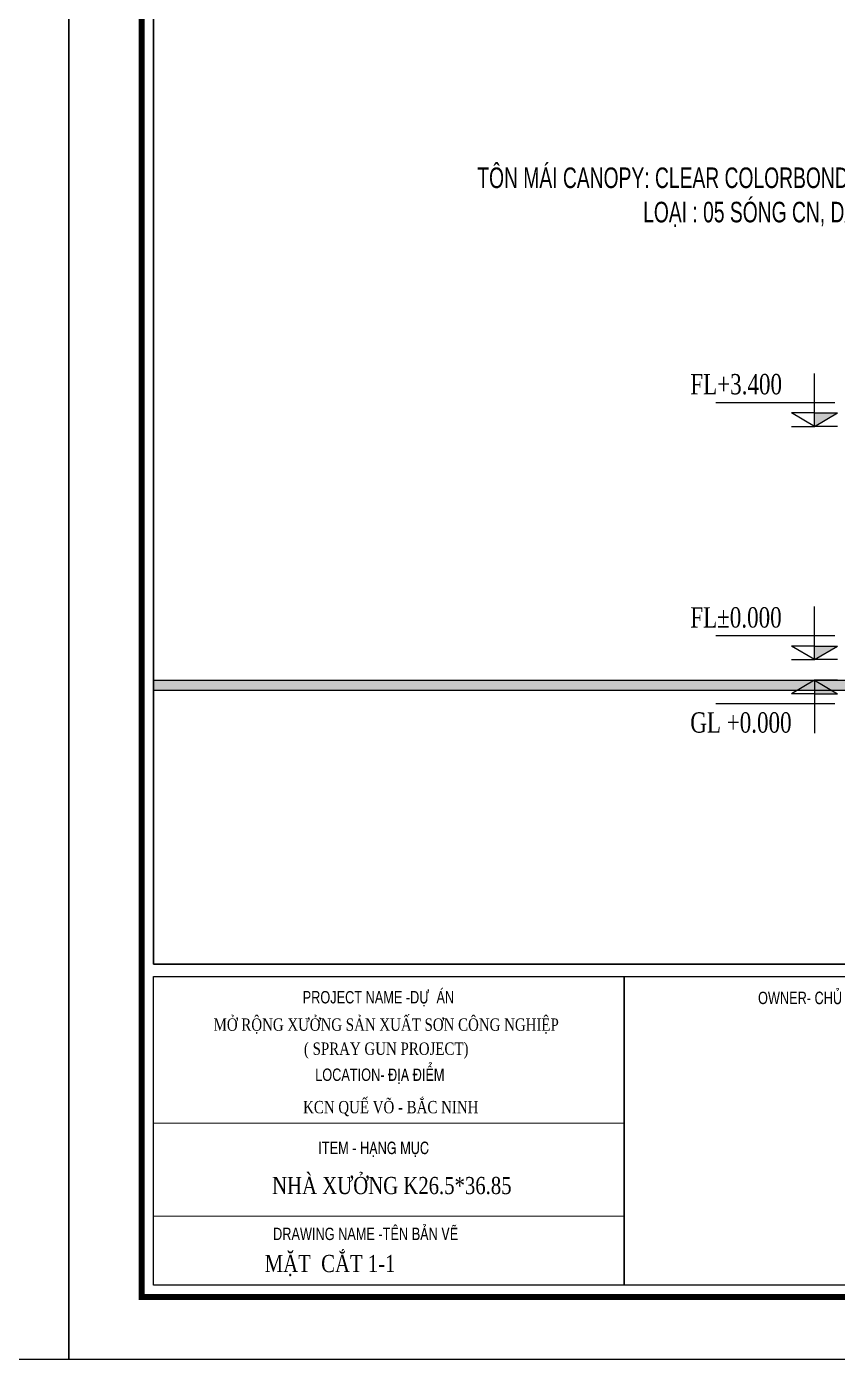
# Model space of a CAD drawing. Header units: inches. Extents: x 315041 to 662841, y -45540 to -35018.
# Drawn here: x 334355.3 to 334473.5, y -36052.2 to -35858 of the extents above; entities that cross this region are included whole.
import ezdxf
from ezdxf.enums import TextEntityAlignment as Align

# ---------------------------------------------------------------- set-up
doc = ezdxf.new("R2010")
doc.units = ezdxf.units.IN
doc.header["$MEASUREMENT"] = 0
doc.linetypes.add('CENTER', pattern=[2, 1.25, -0.25, 0.25, -0.25])
for name, color, linetype in [('001-TRUC', 252, 'CENTER'), ('2', 2, 'Continuous'), ('250', 250, 'Continuous'), ('3', 3, 'Continuous'), ('7', 7, 'Continuous'), ('BAO KHUNG', 31, 'Continuous')]:
    doc.layers.add(name, color=color, linetype=linetype)
doc.layers.add('Cover text', color=7, linetype='Continuous', true_color=0x52370f)
doc.layers.add('S-Hatch', color=8, linetype='Continuous', lineweight=9)
doc.styles.add('ST1H', font='vnshxh.shx', dxfattribs={"width": 0.7})
doc.styles.add('ST3', font='times.ttf', dxfattribs={"width": 0.8})
doc.styles.get("Standard").update_dxf_attribs({"font": 'VHARIALN.TTF'})
doc.styles.add('vntimeh.shx', font='vntimeh.shx', dxfattribs={"width": 0.8, "bigfont": 'bigfont.shx'})

# ---------------------------------------------------------------- blocks, each defined once
blk = doc.blocks.new('A$C75D82031')
at = {"layer": '2', "color": 157, "linetype": 'Continuous'}
blk.add_lwpolyline([(0, 420), (594, 420), (594, 0), (0, 0)], close=True, dxfattribs=at)
at = {"layer": '7', "color": 147, "linetype": 'Continuous'}
blk.add_lwpolyline([(12.33, 57.61), (581.67, 57.61), (581.67, 409.19), (12.33, 409.19)], close=True, dxfattribs=at)
at = {"layer": 'BAO KHUNG', "color": 167, "linetype": 'Continuous', "const_width": 0.871}
blk.add_lwpolyline([(10.59, 9.07), (583.41, 9.07), (583.41, 410.93), (10.59, 410.93)], close=True, dxfattribs=at)
at = {"layer": 'BAO KHUNG', "color": 7}
for points in [[(12.33, 55.81), (80.92, 55.81), (80.92, 10.81), (12.33, 10.81)], [(80.92, 55.81), (144.95, 55.81), (144.95, 10.81), (80.92, 10.81)]]:
    blk.add_lwpolyline(points, close=True, dxfattribs=at)
at = {"layer": 'S-Hatch'}
for p, q in [((12.33, 34.43), (80.92, 34.43)), ((80.92, 20.88), (12.33, 20.88))]:
    blk.add_line(p, q, dxfattribs=at)
at = {"layer": 'BAO KHUNG', "color": 7, "linetype": 'Continuous', "width": 0.9}
for s, p in [(' OWNER- CHñ §ÇU T¦', (99.94, 51.79)), ('ITEM - H¹NG MôC', (36.35, 29.93)), ('DRAWING NAME -T£N B¶N VÏ', (29.76, 17.39))]:
    blk.add_text(s, height=1.8, dxfattribs=at).set_placement(p)
for s, p in [('PROJECT NAME -Dù  ÁN ', (45.37, 51.89)), ('LOCATION- §ÞA §IÓM', (45.32, 40.59))]:
    blk.add_text(s, height=1.8, dxfattribs=at).set_placement(p, align=Align.CENTER)
at = {"layer": 'Cover text', "linetype": 'Continuous', "style": 'ST3', "width": 0.8}
for s, p in [('MỞ RỘNG XƯỞNG SẢN XUẤT SƠN CÔNG NGHIỆP', (46.25, 47.9)), ('( SPRAY GUN PROJECT)', (46.25, 44.39)), (' KCN QUẾ VÕ - BẮC NINH', (46.64, 35.87))]:
    blk.add_text(s, height=1.8, dxfattribs=at).set_placement(p, align=Align.CENTER)
blk = doc.blocks.new('cos')
at = {"color": 8}
for p, q in [((0, 0), (0, 7.82)), ((0, 1.99), (-3.39, 1.99)), ((0, 0), (-3.39, 1.99)), ((-3, 3.49), (14.52, 3.49)), ((0, 1.99), (3.39, 1.99)), ((0, 0), (3.39, 1.99))]:
    blk.add_line(p, q, dxfattribs=at)
at = {"color": 4}
for p in [(-3.39, 0), (3.39, 0)]:
    blk.add_line(p, (0, 0), dxfattribs=at)
at = {"color": 8}
blk.add_solid([(0, 0), (-3.39, 1.99), (0, 1.99)], dxfattribs=at)
at = {"layer": '3', "color": 3, "style": 'vntimeh.shx', "width": 0.75}
blk.add_attdef('DSD', (1.32, 4.73), '', height=3, dxfattribs=at)

msp = doc.modelspace()

# ---------------------------------------------------------------- hatches: boundary and pattern name
h = msp.add_hatch()
h.set_pattern_fill('AR-CONC', color=8, scale=0.25, style=0)
h.set_pattern_definition([(50, (11099.5962, 2775.74), (1.7931504565, -0.1568803375), [0.1875, -2.0625]), (355, (11099.5962, 2775.74), (-0.346878334, 1.880480334), [0.15, -1.65]), (100.4514, (11099.7456, 2775.727), (1.446273454, 1.723598855), [0.159350475, -1.75285528]), (46.1842, (11099.5962, 2776.24), (2.668102622, -0.413797536), [0.28125, -3.09375]), (96.6356, (11099.8186, 2776.2055), (2.336656764, 2.435294677), [0.23902572, -2.6292825]), (351.1842, (11099.5962, 2776.24), (2.336654863, 2.435296502), [0.225, -2.475]), (21, (11099.8462, 2776.115), (1.49226763, -1.0065472267), [0.1875, -2.0625]), (326, (11099.8462, 2776.115), (0.60828833, 1.812875113), [0.15, -1.65]), (71.4514, (11099.9706, 2776.0311), (2.100556571, 0.806326242), [0.159350475, -1.75285528]), (37.5, (11099.5962, 2775.74), (0.0303996383, 0.8322346346), [0, -1.63, 0, -1.675, 0, -1.65625]), (7.5, (11099.5962, 2775.74), (0.6576738436, 0.9860292797), [0, -0.955, 0, -1.5925, 0, -0.63125]), (327.5, (11099.0387, 2775.74), (1.3345560904, -0.0563871793), [0, -0.625, 0, -1.95, 0, -2.5875]), (317.5, (11098.7887, 2775.74), (1.4579654234, 0.250262456), [0, -0.8125, 0, -1.295, 0, -1.8375])])
h.paths.add_polyline_path([(334527.4394, -35951.7317), (334527.4394, -35954.7317), (334525.9394, -35954.7317), (334373.7734, -35954.7317), (334373.7734, -35953.2317), (334525.9394, -35953.2317), (334525.9394, -35950.2317), (334527.4394, -35950.2317), (334658.4399, -35950.2317), (334658.4399, -35951.7317)])

# ---------------------------------------------------------------- linework, layer by layer
at = {"color": 8}
for points in [[(334373.7734, -35643.0427), (334943.1113, -35643.0427), (334943.1113, -35994.6225), (334373.7734, -35994.6225)], [(334527.4394, -35951.7317), (334527.4394, -35954.7317), (334525.9394, -35954.7317), (334373.7734, -35954.7317), (334373.7734, -35953.2317), (334525.9394, -35953.2317), (334525.9394, -35950.2317), (334527.4394, -35950.2317), (334658.4399, -35950.2317), (334658.4399, -35951.7317)]]:
    msp.add_lwpolyline(points, close=True, dxfattribs=at)
at = {"layer": '001-TRUC', "lineweight": 0, "ltscale": 10}
msp.add_line((334813.0381, -35950.2317), (334473.4595, -35950.2317), dxfattribs=at)
msp.add_line((334813.0381, -35950.2317), (334473.4595, -35950.2317), dxfattribs=at)

# ---------------------------------------------------------------- block references
at = {"color": 1}
for p in [(333767.4424, -36052.2326), (334361.4424, -36052.2326)]:
    msp.add_blockref('A$C75D82031', p, dxfattribs=at)
at = {"layer": '250'}
ref = msp.add_blockref('cos', (334470.11, -35916.2317), dxfattribs=dict(at, xscale=-0.98876953125, yscale=0.98876953125, zscale=0.98876953125))
ref.add_attrib('DSD', 'FL+3.400', (334452.0149, -35911.5561), dxfattribs={"layer": '3', "color": 3, "height": 2.96631, "style": 'vntimeh.shx', "width": 0.75})
ref = msp.add_blockref('cos', (334470.11, -35950.2317), dxfattribs=dict(at, xscale=-0.98876953125, yscale=0.98876953125, zscale=0.98876953125))
ref.add_attrib('DSD', 'FL%%p0.000', (334452.0149, -35945.5561), dxfattribs={"layer": '3', "color": 3, "height": 2.96631, "style": 'vntimeh.shx', "width": 0.75})
ref = msp.add_blockref('cos', (334470.11, -35953.2317), dxfattribs=dict(at, xscale=0.98876953125, yscale=0.98876953125, zscale=0.98876953125, rotation=180))
ref.add_attrib('DSD', 'gl +0.000', (334452.0149, -35960.8737), dxfattribs={"layer": '3', "color": 3, "height": 2.96631, "style": 'vntimeh.shx', "width": 0.75})

# ---------------------------------------------------------------- texts
at = {"color": 3, "linetype": 'Continuous', "style": 'ST3', "width": 0.8}
for s, p in [('NHÀ XƯỞNG K26.5*36.85', (334391.0634, -36028.1414)), ('MẶT  CẮT 1-1 ', (334389.9864, -36039.51))]:
    msp.add_text(s, height=2.5, dxfattribs=at).set_placement(p)

# ---------------------------------------------------------------- next in the draw order: texts
at = {"layer": '3', "insert": (334491.4985, -35882.8172), "char_height": 3, "attachment_point": 6, "style": 'ST1H', "bg_fill": 2}
msp.add_mtext('\\A1;t«n m¸i cANOPY: CLEAR COLORBOND, mµu: .........\\PLo¹i : 05 sãng cn, dµy: 0.45 mm.', dxfattribs=at)

doc.saveas('drawing.dxf')
